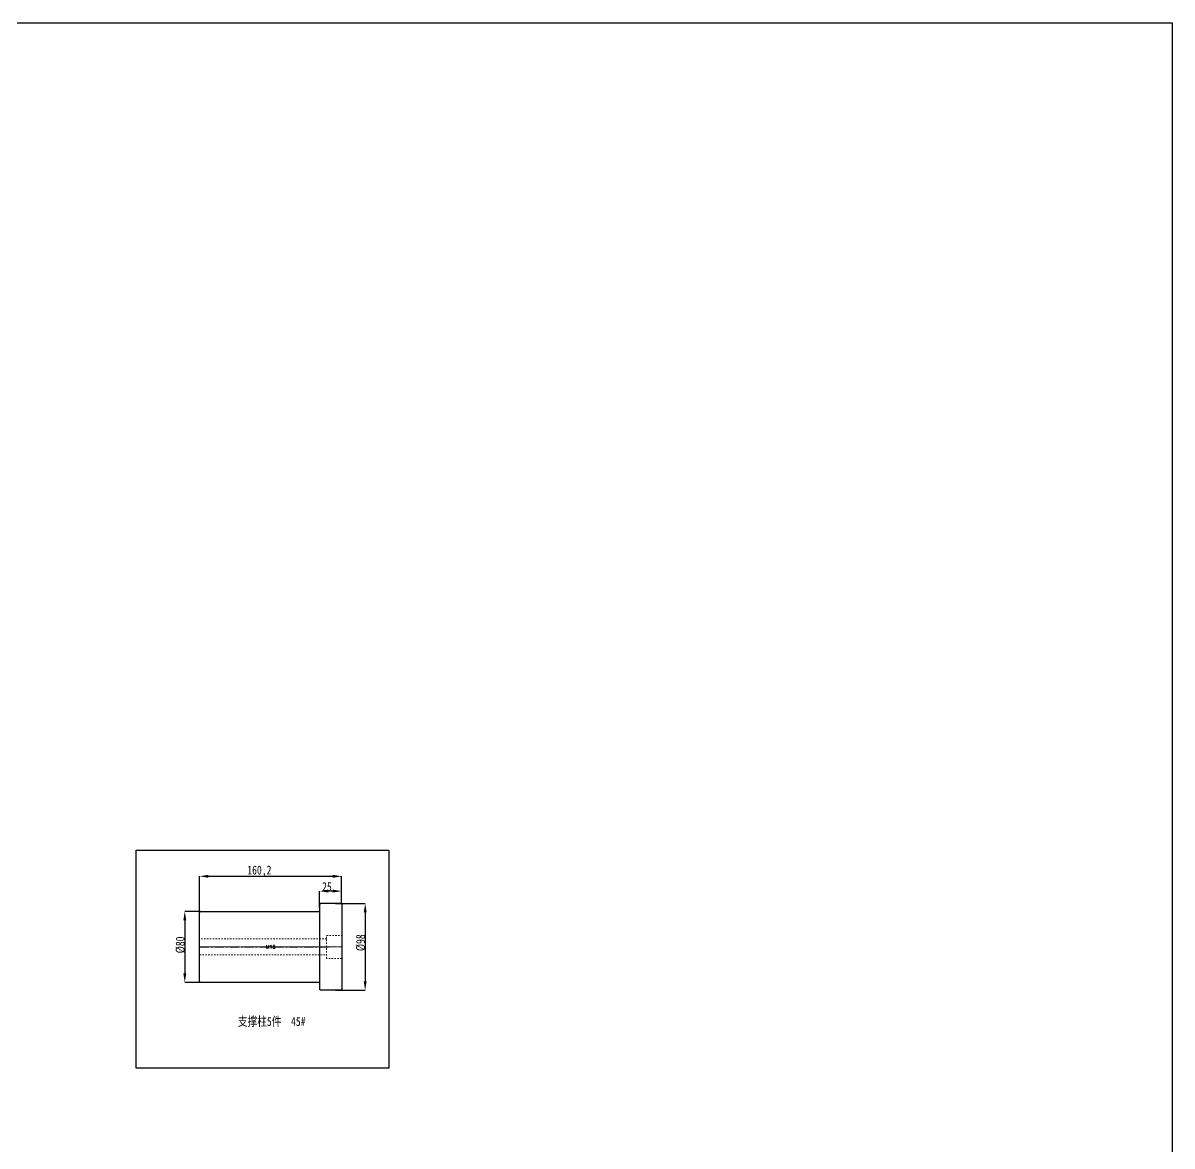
# Model space of a CAD drawing. Header units: millimetres. Extents: x -1265 to 1982, y -12197 to 1934.
# Drawn here: x 686 to 1982, y 667 to 1934 of the extents above; entities that cross this region are included whole.
import ezdxf
from ezdxf.enums import TextEntityAlignment as Align

# ---------------------------------------------------------------- set-up
doc = ezdxf.new("R2010")
doc.units = ezdxf.units.MM
doc.header["$LTSCALE"] = 16.335
doc.header["$PDMODE"] = 3
doc.header["$PDSIZE"] = 0.3125
doc.linetypes.add('CENTER', pattern=[0.6, 0.375, -0.075, 0.075, -0.075])
doc.linetypes.add('HIDDEN', pattern=[0.2, 0.1, -0.1])
doc.layers.get('0').update_dxf_attribs({"linetype": 'CONTINUOUS'})
doc.layers.get('Defpoints').update_dxf_attribs({"linetype": 'CONTINUOUS'})
doc.layers.add('screw', color=33, linetype='CONTINUOUS', lineweight=13)
doc.styles.get("Standard").update_dxf_attribs({"font": 'txt', "width": 0.8})
doc.styles.add('TXT', font='txt.shx', dxfattribs={"bigfont": 'gbcbig.shx'})
doc.dimstyles.new('副本 ISO-25-1', dxfattribs={"dimtxt": 10, "dimasz": 10, "dimexe": 0, "dimexo": 0, "dimgap": 0, "dimtad": 1, "dimtxsty": 'Standard', "dimcen": 0, "dimclrd": 6, "dimclre": 6, "dimclrt": 4, "dimazin": 0, "dimtfac": 1, "dimtofl": 0, "dimtmove": 0, "dimatfit": 3, "dimfxl": 0, "dimarcsym": 0})

# ---------------------------------------------------------------- blocks, each defined once
blk = doc.blocks.new('*D383')
at = {"color": 6, "lineweight": -2}
for p, q in [((886.5, 931.4), (868.8, 931.4)), ((868.8, 921.4), (868.8, 861.4)), ((886.5, 851.4), (868.8, 851.4))]:
    blk.add_line(p, q, dxfattribs=at)
at = {"color": 6}
for points in [[(867.2, 921.4), (870.5, 921.4), (868.8, 931.4)], [(867.2, 861.4), (870.5, 861.4), (868.8, 851.4)]]:
    blk.add_solid(points, dxfattribs=at)
at = {"layer": 'Defpoints', "color": 0}
for p in [(886.5, 931.4), (868.8, 851.4), (886.5, 851.4)]:
    blk.add_point(p, dxfattribs=at)
at = {"color": 4, "insert": (863.8, 893.6), "char_height": 10, "attachment_point": 5, "rotation": 90}
blk.add_mtext('%%c80', dxfattribs=at)
blk = doc.blocks.new('*D384')
at = {"color": 6, "lineweight": -2}
for p, q in [((885.5, 923.7), (885.5, 971)), ((895.5, 971), (1035.7, 971)), ((1045.7, 939.4), (1045.7, 971))]:
    blk.add_line(p, q, dxfattribs=at)
at = {"color": 6}
for points in [[(895.5, 972.7), (895.5, 969.3), (885.5, 971)], [(1035.7, 972.7), (1035.7, 969.3), (1045.7, 971)]]:
    blk.add_solid(points, dxfattribs=at)
at = {"layer": 'Defpoints', "color": 0}
for p in [(1045.7, 971), (1045.7, 939.4), (885.5, 923.7)]:
    blk.add_point(p, dxfattribs=at)
at = {"color": 4, "insert": (952.9, 976.8), "char_height": 10, "attachment_point": 5}
blk.add_mtext('160,2', dxfattribs=at)
blk = doc.blocks.new('*D385')
at = {"color": 6, "lineweight": -2}
for p, q in [((1020.7, 935.8), (1020.7, 954.3)), ((1035.7, 954.3), (1030.7, 954.3)), ((1045.7, 939.4), (1045.7, 954.3))]:
    blk.add_line(p, q, dxfattribs=at)
at = {"color": 6}
for points in [[(1030.7, 956), (1030.7, 952.7), (1020.7, 954.3)], [(1035.7, 956), (1035.7, 952.7), (1045.7, 954.3)]]:
    blk.add_solid(points, dxfattribs=at)
at = {"layer": 'Defpoints', "color": 0}
for p in [(1020.7, 954.3), (1020.7, 935.8), (1045.7, 939.4)]:
    blk.add_point(p, dxfattribs=at)
at = {"color": 4, "insert": (1029.1, 959.3), "char_height": 10, "attachment_point": 5}
blk.add_mtext('25', dxfattribs=at)
blk = doc.blocks.new('*D386')
at = {"color": 6, "lineweight": -2}
for p, q in [((1038.6, 940.4), (1072.2, 940.4)), ((1072.2, 930.4), (1072.2, 852.4)), ((1038.6, 842.4), (1072.2, 842.4))]:
    blk.add_line(p, q, dxfattribs=at)
at = {"color": 6}
for points in [[(1070.6, 930.4), (1073.9, 930.4), (1072.2, 940.4)], [(1070.6, 852.4), (1073.9, 852.4), (1072.2, 842.4)]]:
    blk.add_solid(points, dxfattribs=at)
at = {"layer": 'Defpoints', "color": 0}
for p in [(1038.6, 940.4), (1038.6, 842.4), (1072.2, 842.4)]:
    blk.add_point(p, dxfattribs=at)
at = {"color": 4, "insert": (1067.2, 896.1), "char_height": 10, "attachment_point": 5, "rotation": 90}
blk.add_mtext('%%c98', dxfattribs=at)

msp = doc.modelspace()

# ---------------------------------------------------------------- linework, layer by layer
for p, q in [((1020.711, 939.416), (1021.711, 940.416)), ((1020.711, 939.416), (1020.711, 843.416)), ((1044.711, 940.416), (1021.711, 940.416)), ((1044.711, 940.416), (1045.711, 939.416)), ((1045.711, 939.416), (1045.711, 843.416)), ((885.511, 930.416), (886.511, 931.416)), ((885.511, 852.416), (885.511, 930.416)), ((886.511, 931.416), (1020.711, 931.416)), ((886.511, 851.416), (885.511, 852.416)), ((1020.711, 851.416), (886.511, 851.416)), ((1021.711, 842.416), (1020.711, 843.416)), ((1044.711, 842.416), (1021.711, 842.416)), ((1045.711, 843.416), (1044.711, 842.416))]:
    msp.add_line(p, q)
at = {"color": 1, "linetype": 'CENTER', "ltscale": 1.719145}
msp.add_line((885.511, 891.416), (1032.711, 891.416), dxfattribs=at)
for points in [[(-1264.956, 1933.526), (1981.912, 1933.526), (1981.912, -12196.608), (-1264.956, -12196.608)], [(814.117, 1000.453), (1099.033, 1000.453), (1099.033, 754.76), (814.117, 754.76)]]:
    msp.add_lwpolyline(points, close=True)
at = {"layer": 'screw', "linetype": 'HIDDEN', "ltscale": 0.995164}
for p, q in [((1028.711, 900.416), (885.511, 900.416)), ((1028.711, 878.416), (1028.711, 904.416)), ((1028.711, 904.416), (1045.711, 904.416)), ((885.511, 882.416), (1028.711, 882.416)), ((1045.711, 878.416), (1028.711, 878.416))]:
    msp.add_line(p, q, dxfattribs=at)
at = {"layer": 'screw', "color": 1, "linetype": 'CENTER', "ltscale": 0.466483}
msp.add_line((1045.711, 891.416), (885.511, 891.416), dxfattribs=at)
at = {"layer": 'screw', "color": 1, "linetype": 'CENTER', "ltscale": 0.621977}
msp.add_line((1045.711, 891.416), (885.511, 891.416), dxfattribs=at)

# ---------------------------------------------------------------- texts
at = {"insert": (928.672, 812.298), "char_height": 10, "width": 109.39173, "attachment_point": 1}
msp.add_mtext('{\\fSimSun|b0|i0|c134|p2;支撑柱5件  45#}', dxfattribs=at)
at = {"layer": 'screw', "color": 222, "linetype": 'HIDDEN', "ltscale": 0.995164, "style": 'TXT'}
msp.add_text('M16', height=4, dxfattribs=at).set_placement((965.611, 891.416), align=Align.MIDDLE)

# ---------------------------------------------------------------- dimensions: what is measured, and where the dimension line sits
for base, p1, p2, picture, middle in [((1045.711, 970.99), (885.511, 923.68), (1045.711, 939.416), '*D384', (952.938, 970.99)), ((1020.711, 954.342), (1045.711, 939.416), (1020.711, 935.802), '*D385', (1029.093, 954.342))]:
    dim = msp.add_linear_dim(base=base, p1=p1, p2=p2, dimstyle='副本 ISO-25-1', override={"dimfxl": 0.18, "dimarcsym": 1})
    dim.commit()
    dim.dimension.update_dxf_attribs({"geometry": picture, "text_midpoint": middle, "dimtype": 160})
for base, p1, p2, picture, middle in [((1072.229, 842.416), (1038.641, 940.416), (1038.641, 842.416), '*D386', (1072.229, 896.081)), ((868.817, 851.416), (886.511, 931.416), (886.511, 851.416), '*D383', (868.817, 893.577))]:
    dim = msp.add_linear_dim(base=base, p1=p1, p2=p2, angle=90, text='%%c<>', dimstyle='副本 ISO-25-1', override={"dimfxl": 0.18, "dimarcsym": 1})
    dim.commit()
    dim.dimension.update_dxf_attribs({"geometry": picture, "text_midpoint": middle, "dimtype": 160})

doc.saveas('drawing.dxf')
